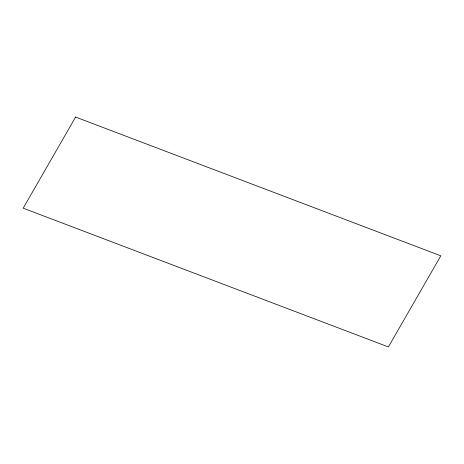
<?xml version="1.0" encoding="UTF-8"?>
<svg xmlns="http://www.w3.org/2000/svg" width="464" height="464" viewBox="0 0 464 464"><rect width="100%" height="100%" fill="white"/><g stroke="black" fill="none" stroke-linecap="round" stroke-linejoin="round"><path stroke-width="0.7" d="M75.597 117.056L23.2 208.179L388.403 346.944L440.8 255.821L75.597 117.056"/></g></svg>
